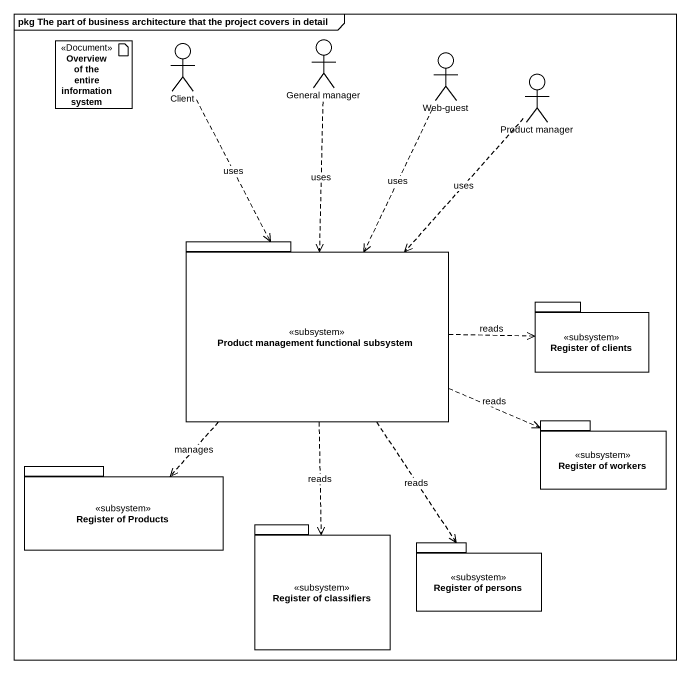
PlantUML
@startuml
mainframe pkg The part of business architecture that the project covers in detail
artifact "Overview of the entire information system" as Overview_of_the_entire <<Document>>
actor Client
actor "General manager" as General_manager
actor "Web-guest" as Web_guest
actor "Product manager" as Product_manager
package "Product management functional subsystem" as Product_management <<subsystem>> {
}
package "Register of clients" as Register_of_clients <<subsystem>> {
}
package "Register of workers" as Register_of_workers <<subsystem>> {
}
package "Register of Products" as Register_of_Products <<subsystem>> {
}
package "Register of classifiers" as Register_of_classifiers <<subsystem>> {
}
package "Register of persons" as Register_of_persons <<subsystem>> {
}
Client ..> Product_management : uses
General_manager ..> Product_management : uses
Web_guest ..> Product_management : uses
Product_manager ..> Product_management : uses
Product_management .right.> Register_of_clients : reads
Product_management .right.> Register_of_workers : reads
Product_management ..> Register_of_Products : manages
Product_management ..> Register_of_classifiers : reads
Product_management ..> Register_of_persons : reads
@enduml
